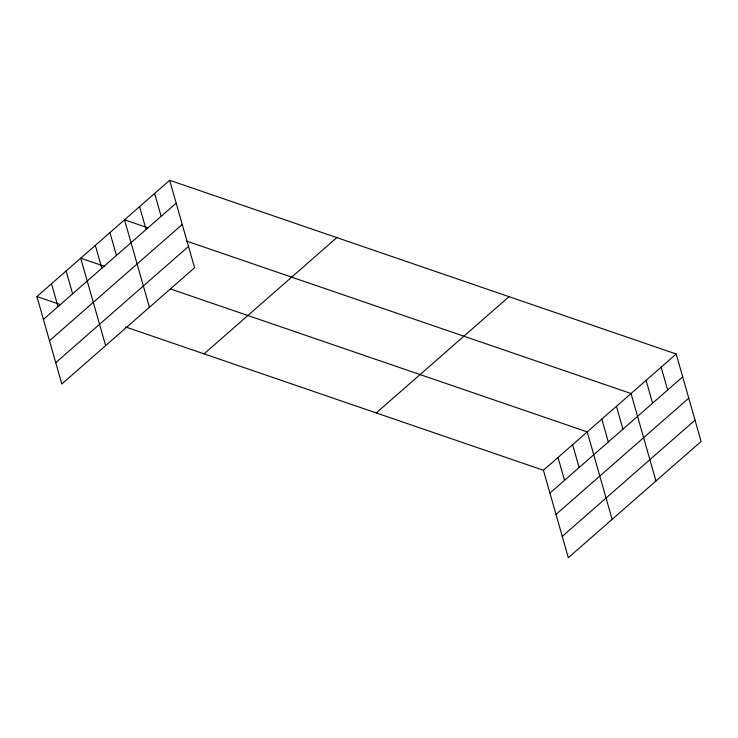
<?xml version="1.0" encoding="UTF-8"?>
<svg xmlns="http://www.w3.org/2000/svg" width="738" height="738" viewBox="0 0 738 738"><rect width="100%" height="100%" fill="white"/><g stroke="black" fill="none" stroke-linecap="round" stroke-linejoin="round"><path stroke-width="1.11" d="M169.675 180.284L194.583 267.737L61.807 384L36.9 296.547L169.675 180.284L676.192 354L701.1 441.453L568.325 557.716L543.417 470.263L125.635 326.98M43.413 319.397L176.188 203.134M49.483 340.716L182.258 224.453M55.737 362.681L188.513 246.418M204.048 353.871L336.823 237.608M376.26 412.939L509.035 296.676M543.417 470.263L676.192 354M549.921 493.113L682.696 376.85M555.991 514.432L688.766 398.169M562.255 536.397L695.03 420.134M148.264 227.95L124.528 219.813L149.445 307.266M186.437 241.04L631.045 393.529L655.953 480.982M104.445 266.317L80.719 258.18L105.626 345.633M170.478 288.964L587.227 431.896L612.143 519.349M36.9 296.547L60.627 304.683M661.137 367.183L667.65 390.033M646.091 380.356L652.604 403.206M616.442 406.315L622.946 429.165M601.83 419.11L608.343 441.961M572.623 444.682L579.136 467.532M558.02 457.477L564.524 480.327M154.629 193.457L161.133 216.308M139.583 206.64L146.087 229.49M109.925 232.599L116.438 255.449M95.322 245.385L101.826 268.235M66.106 270.966L72.619 293.816M51.503 283.752L58.016 306.602"/></g></svg>
